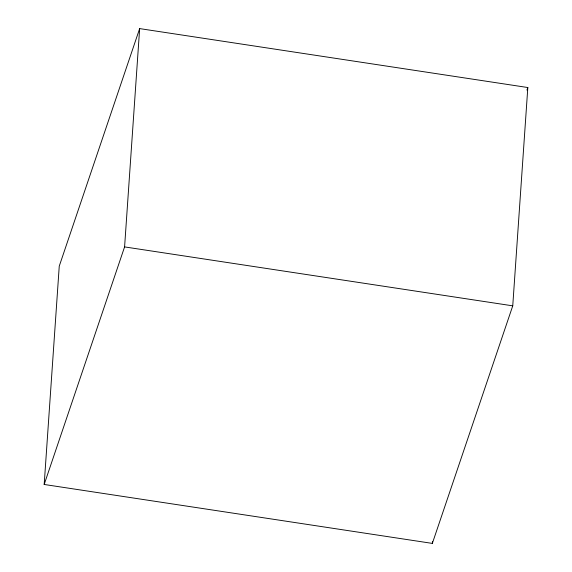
<?xml version="1.0" encoding="UTF-8"?>
<svg xmlns="http://www.w3.org/2000/svg" width="572" height="572" viewBox="0 0 572 572"><rect width="100%" height="100%" fill="white"/><g stroke="black" fill="none" stroke-linecap="round" stroke-linejoin="round"><path stroke-width="0.86" d="M44.18 484.47L59.252 266.159L139.654 28.6L527.82 87.53L512.748 305.841L432.346 543.4L44.18 484.47L124.589 246.911L139.654 28.6M432.346 543.4L432.468 541.62M526.962 90.069L527.82 87.53M124.589 246.911L512.748 305.841"/></g></svg>
